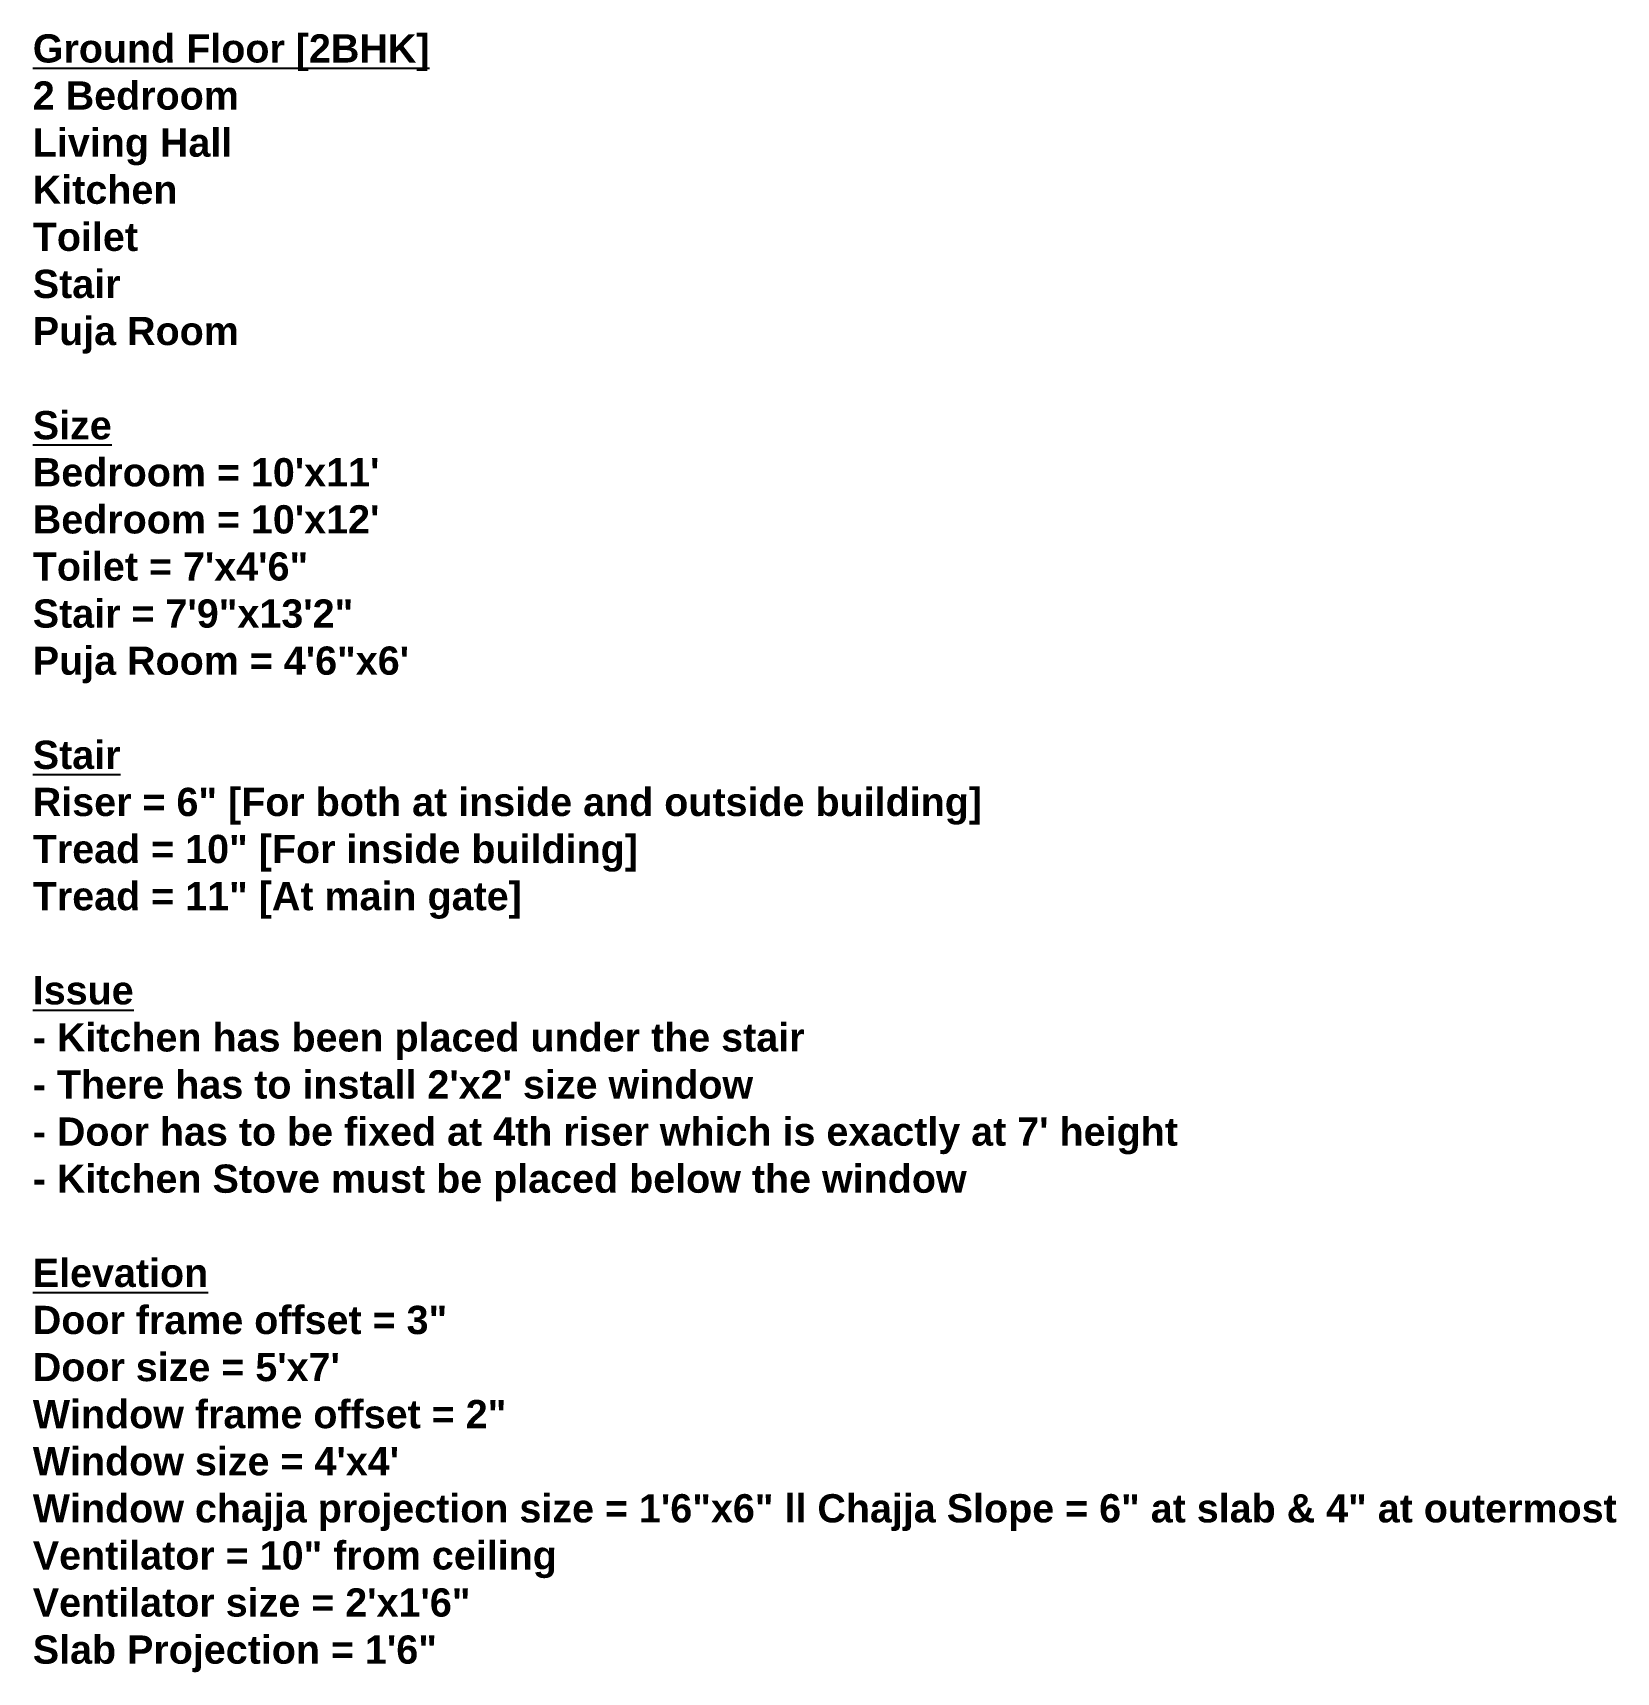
# Paper-space layout 'Layout1' of a CAD drawing. Header units: inches. Extents: x 0.07 to 5.07, y 2.77 to 7.95.
import ezdxf

# ---------------------------------------------------------------- set-up
doc = ezdxf.new("R2010")
doc.units = ezdxf.units.IN
doc.header["$MEASUREMENT"] = 0
doc.styles.get("Standard").update_dxf_attribs({"font": 'arial.ttf'})

psp = doc.layouts.get("Layout1")

# ---------------------------------------------------------------- texts
at = {"insert": (0.0744, 7.9409), "char_height": 0.089161, "attachment_point": 1}
psp.add_mtext_dynamic_manual_height_columns('{\\fArial Rounded MT Bold|b0|i0|c0|p34;\\LGround Floor [2BHK]\\P\\l2 Bedroom\\PLiving Hall\\PKitchen\\PToilet\\PStair\\PPuja Room\\P\\P\\LSize\\P\\lBedroom = 10\'x11\'\\PBedroom = 10\'x12\'\\PToilet = 7\'x4\'6"\\PStair = 7\'9"x13\'2" \\PPuja Room = 4\'6"x6\'\\P\\P\\LStair\\l\\PRiser = 6" [For both at inside and outside building]\\PTread = 10" [For inside building]\\PTread = 11" [At main gate]\\P\\P\\LIssue\\P\\l- Kitchen has been placed under the stair\\P- There has to install 2\'x2\' size window\\P- Door has to be fixed at 4th riser which is exactly at 7\' height\\P- Kitchen Stove must be placed below the window\\P\\P\\LElevation \\P\\lDoor frame offset = 3"\\PDoor size = 5\'x7\'\\PWindow frame offset = 2"\\PWindow size = 4\'x4\'\\PWindow chajja projection size = 1\'6"x6" ll Chajja Slope = 6" at slab & 4" at outermost\\PVentilator = 10" from ceiling\\PVentilator size = 2\'x1\'6"\\PSlab Projection = 1\'6"}', width=10.347484, gutter_width=0.4975, heights=[7.8715], dxfattribs=at)

doc.saveas('drawing.dxf')
